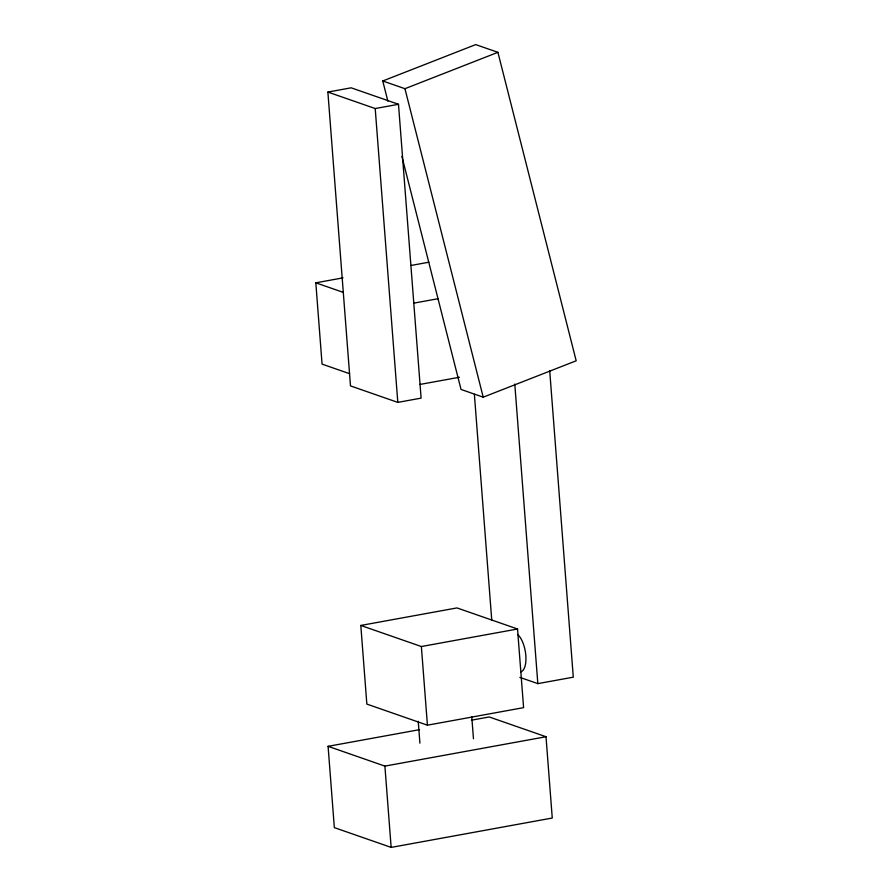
<?xml version="1.0" encoding="UTF-8"?>
<svg xmlns="http://www.w3.org/2000/svg" width="892" height="892" viewBox="0 0 892 892"><rect width="100%" height="100%" fill="white"/><g stroke="black" fill="none" stroke-linecap="round" stroke-linejoin="round"><path stroke-width="1.34" d="M387.886 101.186L382.757 80.982L475.726 44.6L497.903 52.327L576.187 360.792L483.219 397.174L461.041 389.447L401.902 156.412M382.757 80.982L404.946 88.698L497.903 52.327M327.877 92.066L351.158 87.817L398.49 104.297L421.102 398.133L397.81 402.381L350.489 385.901L327.877 92.066L375.209 108.545L398.49 104.297M349.553 373.681L322.068 364.114L315.813 282.82L343.052 277.858M411.145 265.448L428.851 262.215M413.665 303.157L438.173 298.697M419.92 384.452L459.413 377.249M360.803 625.448L456.972 607.92L517.538 629.005L523.593 707.646L427.424 725.185L366.846 704.089L360.803 625.448L421.37 646.533L517.538 629.005M519.88 677.385L537.831 683.629L573.288 677.173L549.706 370.693M471.444 720.19L489.195 716.956L546.004 736.736L552.26 818.031L391.153 847.4L334.344 827.62L328.089 746.325L419.563 729.656M328.089 746.325L384.898 766.105L546.004 736.736M315.813 282.82L343.297 292.386M404.946 88.698L483.219 397.174M514.784 384.084L537.831 683.629M474.377 394.32L491.771 620.364M471.779 716.822L473.462 738.743M421.37 646.533L427.424 725.185M375.209 108.545L397.81 402.381M418.225 721.26L419.909 743.17M384.898 766.105L391.153 847.4M518.051 634.848A19.858 8.507 79.7 0 1 525.845 655.765A19.858 8.507 79.7 0 1 520.727 671.91"/></g></svg>
